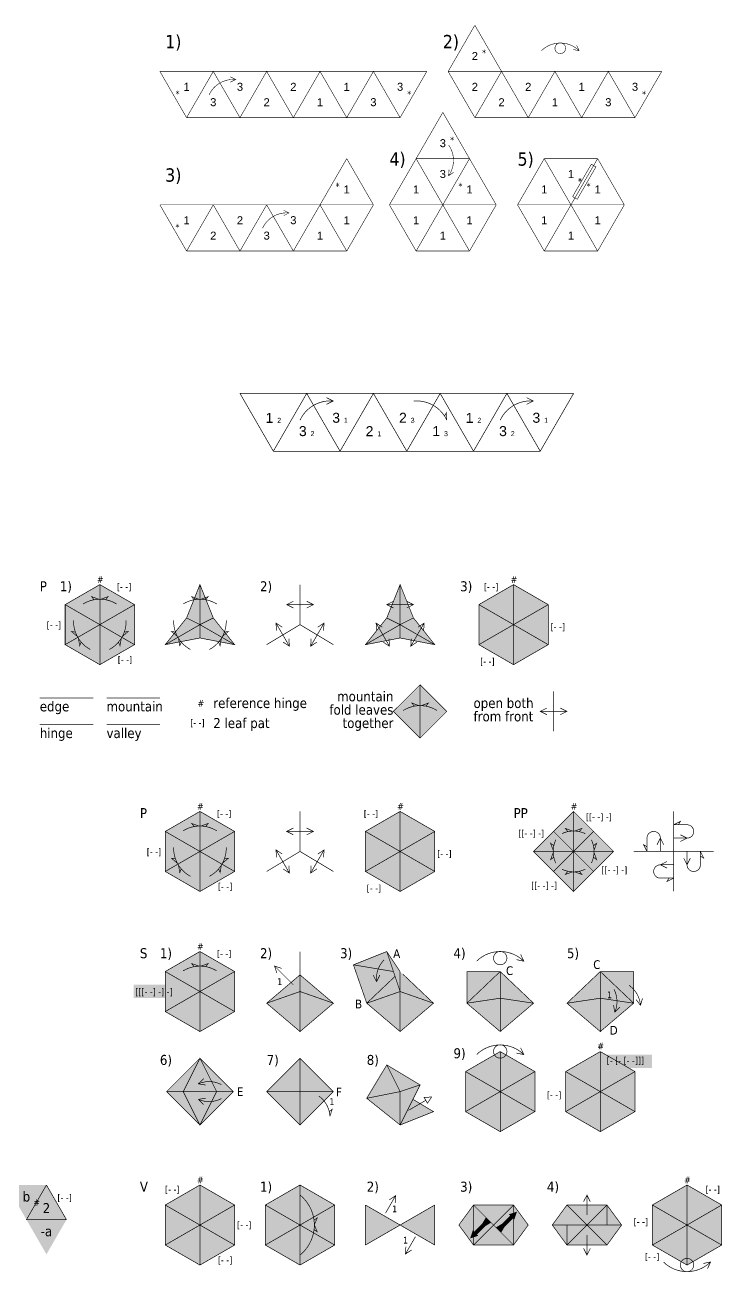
# Model space of a CAD drawing. Header units: inches. Extents: x -12.5 to 77.3, y -38.9 to 8.1.
# Drawn here: x -2.12 to 8.32, y -10.61 to 8.09 of the extents above; entities that cross this region are included whole.
import ezdxf
from ezdxf.enums import TextEntityAlignment as Align

# ---------------------------------------------------------------- set-up
doc = ezdxf.new("R2010")
doc.units = ezdxf.units.IN
doc.header["$LTSCALE"] = 0.2
doc.header["$MEASUREMENT"] = 0
for name, pattern in [('crease . . . . .', [0.4, 0.2, -0.2]), ('mountain __ . . __ . .', [1.25, 0.5, -0.25, 0, -0.25, 0, -0.25]), ('valley __ __ __', [0.75, 0.5, -0.25])]:
    doc.linetypes.add(name, pattern=pattern)
for name, color, linetype in [('arrow-back', 250, 'Continuous'), ('edge', 7, 'Continuous'), ('face-1', 151, 'Continuous'), ('face-2', 91, 'Continuous'), ('face-3', 11, 'Continuous'), ('face-4', 191, 'Continuous'), ('face-5', 51, 'Continuous'), ('hinge', 250, 'crease . . . . .'), ('mountain', 12, 'mountain __ . . __ . .'), ('numbers', 7, 'Continuous'), ('valley', 143, 'valley __ __ __'), ('z-labels', 94, 'Continuous'), ('z-pats', 251, 'Continuous')]:
    doc.layers.add(name, color=color, linetype=linetype)
doc.styles.add('Arial', font='ARIAL.TTF')
doc.styles.add('labels', font='')
doc.styles.get('labels').set_extended_font_data('Tahoma')

msp = doc.modelspace()

# ---------------------------------------------------------------- linework, layer by layer
for points, const_width in [([(5.617158, 7.702842, -0.410434), (6.182842, 7.702842, 0.610292)], 0.008), ([(5.9, 7.82, -1), (5.9, 7.66, -1), (5.9, 7.82, 0.414214)], 0.008), ([(0.637477, 7.042252, -0.315299), (1.034862, 7.271683, 0.290796)], 0.008), ([(4.227661, 6.28943, -0.315299), (4.227661, 5.83057, 0.290796)], 0.008), ([(1.437477, 5.042252, -0.315299), (1.834862, 5.271683, 0.290796)], 0.008), ([(2.000042, 2.165582, -0.315299), (2.496774, 2.45237, 0.290796)], 0.01), ([(5.000042, 2.165582, -0.315299), (5.496774, 2.45237, 0.290796)], 0.01), ([(7.8, -4.1, 1), (7.8, -3.9), (7.6, -3.9)], 0.01), ([(7.4, -4.1, 1), (7.2, -4.1), (7.2, -4.3)], 0.01), ([(7.8, -4.5, 1), (8, -4.5), (8, -4.3)], 0.01), ([(7.4, -4.5, 1), (7.4, -4.7), (7.6, -4.7)], 0.01), ([(4.646447, -5.94511, -0.410434), (5.353553, -5.94511, 0.610292)], 0.01), ([(5, -5.798663, -1), (5, -5.998663, -1), (5, -5.798663, 0.414214)], 0.01), ([(3.260178, -5.925284, 0.226312), (3.146762, -6.252829, -0.290796)], 0.01), ([(6.929786, -6.306641, -0.226312), (7.102156, -6.607369, 0.290796)], 0.01), ([(6.704764, -6.365659, -0.226312), (6.716838, -6.712074, 0.290796)], 0.01), ([(4.646447, -7.34511, -0.410434), (5.353553, -7.34511, 0.610292)], 0.01), ([(5, -7.198663, -1), (5, -7.398663, -1), (5, -7.198663, 0.414214)], 0.01), ([(0.821841, -7.795236, 0.226312), (0.475426, -7.783162, -0.290796)], 0.01), ([(0.821841, -8.004764, -0.226312), (0.475426, -8.016838, 0.290796)], 0.01), ([(7.446447, -10.453553, 0.410434), (8.153553, -10.453553, -0.610292)], 0.01), ([(7.8, -10.6, 1), (7.8, -10.4, 1), (7.8, -10.6, -0.414214)], 0.01)]:
    msp.add_lwpolyline(points, format="xyb", dxfattribs=dict(const_width=const_width))
for points, const_width in [([(6.14496, 7.783867), (6.14496, 7.783867), (6.182842, 7.702842), (6.095294, 7.721151)], 0.008), ([(0.954863, 7.311683), (0.954863, 7.311683), (1.034862, 7.271683), (0.954862, 7.231683)], 0.008), ([(4.302302, 5.879851), (4.302302, 5.879851), (4.227661, 5.83057), (4.23302, 5.919851)], 0.008), ([(1.754863, 5.311683), (1.754863, 5.311683), (1.834862, 5.271683), (1.754862, 5.231683)], 0.008), ([(2.396774, 2.50237), (2.396774, 2.50237), (2.496774, 2.45237), (2.396774, 2.40237)], 0.01), ([(5.396774, 2.50237), (5.396774, 2.50237), (5.496774, 2.45237), (5.396774, 2.40237)], 0.01), ([(1.9, -0.55), (1.9, -0.55), (1.8, -0.6), (1.9, -0.65)], 0.01), ([(2.1, -0.55), (2.1, -0.55), (2.2, -0.6), (2.1, -0.65)], 0.01), ([(3.4, -0.55), (3.4, -0.55), (3.3, -0.6), (3.4, -0.65)], 0.01), ([(3.6, -0.55), (3.6, -0.55), (3.7, -0.6), (3.6, -0.65)], 0.01), ([(1.8, -0.6), (2.2, -0.6)], 0.01), ([(3.3, -0.6), (3.7, -0.6)], 0.01), ([(1.646891, -0.988397), (1.646891, -0.988397), (1.640192, -0.876795), (1.733494, -0.938397)], 0.01), ([(1.840192, -1.223205), (1.640192, -0.876795)], 0.01), ([(2.359808, -0.876795), (2.159808, -1.223205)], 0.01), ([(2.353109, -0.988397), (2.353109, -0.988397), (2.359808, -0.876795), (2.266506, -0.938397)], 0.01), ([(3.146891, -0.988397), (3.146891, -0.988397), (3.140192, -0.876795), (3.233494, -0.938397)], 0.01), ([(3.340192, -1.223205), (3.140192, -0.876795)], 0.01), ([(3.859808, -0.876795), (3.659808, -1.223205)], 0.01), ([(3.853109, -0.988397), (3.853109, -0.988397), (3.859808, -0.876795), (3.766506, -0.938397)], 0.01), ([(1.746891, -1.161603), (1.746891, -1.161603), (1.840192, -1.223205), (1.833494, -1.111603)], 0.01), ([(2.253109, -1.161603), (2.253109, -1.161603), (2.159808, -1.223205), (2.166506, -1.111603)], 0.01), ([(3.246891, -1.161603), (3.246891, -1.161603), (3.340192, -1.223205), (3.333494, -1.111603)], 0.01), ([(3.753109, -1.161603), (3.753109, -1.161603), (3.659808, -1.223205), (3.666506, -1.111603)], 0.01), ([(5.8, -1.9), (5.8, -2.5)], 0.01), ([(5.7, -2.15), (5.7, -2.15), (5.6, -2.2), (5.7, -2.25)], 0.01), ([(5.6, -2.2), (6, -2.2)], 0.01), ([(5.9, -2.15), (5.9, -2.15), (6, -2.2), (5.9, -2.25)], 0.01), ([(7.67, -3.9), (7.7, -3.85), (7.6, -3.9)], 0.01), ([(1.9, -3.95), (1.9, -3.95), (1.8, -4), (1.9, -4.05)], 0.01), ([(1.8, -4), (2.2, -4)], 0.01), ([(2.1, -3.95), (2.1, -3.95), (2.2, -4), (2.1, -4.05)], 0.01), ([(7.35, -4.2), (7.35, -4.2), (7.4, -4.1), (7.45, -4.2)], 0.01), ([(7.4, -4.3), (7.4, -4.1)], 0.01), ([(7.6, -4.1), (7.8, -4.1)], 0.01), ([(7.7, -4.05), (7.7, -4.05), (7.8, -4.1), (7.7, -4.15)], 0.01), ([(1.646891, -4.388397), (1.646891, -4.388397), (1.640192, -4.276795), (1.733494, -4.338397)], 0.01), ([(1.840192, -4.623205), (1.640192, -4.276795)], 0.01), ([(2.359808, -4.276795), (2.159808, -4.623205)], 0.01), ([(2.353109, -4.388397), (2.353109, -4.388397), (2.359808, -4.276795), (2.266506, -4.338397)], 0.01), ([(7.2, -4.23), (7.15, -4.2), (7.2, -4.3)], 0.01), ([(7.8, -4.3), (7.8, -4.5)], 0.01), ([(8, -4.37), (8.05, -4.4), (8, -4.3)], 0.01), ([(7.5, -4.55), (7.5, -4.55), (7.4, -4.5), (7.5, -4.45)], 0.01), ([(7.85, -4.4), (7.85, -4.4), (7.8, -4.5), (7.75, -4.4)], 0.01), ([(1.746891, -4.561603), (1.746891, -4.561603), (1.840192, -4.623205), (1.833494, -4.511603)], 0.01), ([(2.253109, -4.561603), (2.253109, -4.561603), (2.159808, -4.623205), (2.166506, -4.511603)], 0.01), ([(7.6, -4.5), (7.4, -4.5)], 0.01), ([(7.53, -4.7), (7.5, -4.75), (7.6, -4.7)], 0.01), ([(5.3062, -5.843829), (5.3062, -5.843829), (5.353553, -5.94511), (5.244117, -5.922224)], 0.01), ([(1.652513, -6.123223), (1.652513, -6.123223), (1.617157, -6.017157), (1.723223, -6.052513)], 0.01), ([(1.9, -6.3), (1.617157, -6.017157)], 0.01), ([(3.096538, -6.152941), (3.146762, -6.252829)], 0.01), ([(3.196538, -6.152717), (3.146762, -6.252829)], 0.01), ([(4.5, -6.575), (4.5, -6.1), (5, -6.1)], 0.01), ([(7, -6.575), (7, -6.1), (6.5, -6.1)], 0.01), ([(7.034625, -6.518264), (7.102156, -6.607369)], 0.01), ([(7.132921, -6.499881), (7.102156, -6.607369)], 0.01), ([(6.698705, -6.60175), (6.716838, -6.712074)], 0.01), ([(6.794217, -6.631373), (6.716838, -6.712074)], 0.01), ([(5.3062, -7.243829), (5.3062, -7.243829), (5.353553, -7.34511), (5.244117, -7.322224)], 0.01), ([(0.556127, -7.705783), (0.475426, -7.783162)], 0.01), ([(0.58575, -7.801295), (0.475426, -7.783162)], 0.01), ([(0.75, -7.9), (0.25, -7.9)], 0.01), ([(0.58575, -7.998705), (0.475426, -8.016838)], 0.01), ([(0.556127, -8.094217), (0.475426, -8.016838)], 0.01), ([(3.5, -7.9), (3.5, -8.4)], 0.01), ([(3.5, -8.4), (4, -8.2), (3.692308, -8.015385)], 0.01), ([(3.625181, -8.180947), (3.884989, -8.030947)], 0.01), ([(3.28223, -9.720479), (3.43223, -9.460672)], 0.01), ([(3.338928, -9.522274), (3.338928, -9.522274), (3.43223, -9.460672), (3.425531, -9.572274)], 0.01), ([(6.25, -9.55), (6.25, -9.55), (6.3, -9.45), (6.35, -9.55)], 0.01), ([(6.3, -9.75), (6.3, -9.45)], 0.01), ([(3.729962, -10.074729), (3.579962, -10.334537)], 0.01), ([(6.3, -10.05), (6.3, -10.35)], 0.01), ([(3.673264, -10.272934), (3.673264, -10.272934), (3.579962, -10.334537), (3.586661, -10.222934)], 0.01), ([(6.25, -10.25), (6.25, -10.25), (6.3, -10.35), (6.35, -10.25)], 0.01), ([(8.1062, -10.554834), (8.1062, -10.554834), (8.153553, -10.453553), (8.044117, -10.476439)], 0.01)]:
    msp.add_lwpolyline(points, dxfattribs=dict(const_width=const_width))
at = {"const_width": 0.01}
for points in [[(6.1, -4.9), (6.7, -4.3), (6.1, -3.7), (5.5, -4.3)], [(0, -7.9), (0.5, -7.4), (1, -7.9), (0.5, -8.4)], [(1.5, -7.9), (2, -7.4), (2.5, -7.9), (2, -8.4)], [(3, -8), (3.3, -7.5), (3.8, -7.8), (3.5, -8.4)], [(3.859989, -7.987646), (3.859989, -7.987646), (3.971591, -7.980947), (3.909989, -8.074248)], [(5.155312, -9.759332), (5.137635, -9.741655), (5.243701, -9.706299), (5.208345, -9.812365), (5.190668, -9.794688), (5.063388, -9.921967), (5.010355, -10.010355), (4.939645, -9.939645), (5.028033, -9.886612)], [(4.609332, -10.005312), (4.591655, -9.987635), (4.556299, -10.093701), (4.662365, -10.058345), (4.644688, -10.040668), (4.771967, -9.913388), (4.860355, -9.860355), (4.789645, -9.789645), (4.736612, -9.878033)]]:
    msp.add_lwpolyline(points, close=True, dxfattribs=at)
at = {"color": 254}
for points in [[(0.208242, -6.296042), (0.208242, -6.496042), (-0.491758, -6.296042), (-0.491758, -6.496042)], [(7.277253, -7.345179), (7.277253, -7.545179), (6.577253, -7.345179), (6.577253, -7.545179)], [(5.137635, -9.741655), (5.243701, -9.706299), (5.208345, -9.812365)], [(4.609332, -10.005312), (4.644688, -10.040668), (4.736612, -9.878033), (4.771967, -9.913388)], [(4.771967, -9.913388), (4.736612, -9.878033), (4.860355, -9.860355), (4.789645, -9.789645)], [(5.063388, -9.921967), (5.028033, -9.886612), (5.010355, -10.010355), (4.939645, -9.939645)], [(5.155312, -9.759332), (5.190668, -9.794688), (5.028033, -9.886612), (5.063388, -9.921967)], [(4.591655, -9.987635), (4.556299, -10.093701), (4.662365, -10.058345)]]:
    msp.add_solid(points, dxfattribs=at)
at = {"layer": 'arrow-back', "const_width": 0.01}
for points in [[(3.703226, 2.45237, -0.315299), (4.199958, 2.165582, 0.290796)], [(-1.252206, -0.590698, -0.285476), (-0.747794, -0.590698, 0.290796)], [(0.247794, -0.590698, -0.285476), (0.752206, -0.590698, 0.290796)], [(-1.14176, -1.273068, -0.285476), (-1.393966, -0.836234, 0.290796)], [(-0.606034, -0.836234, -0.285476), (-0.85824, -1.273068, 0.290796)], [(0.35824, -1.273068, -0.285476), (0.106034, -0.836234, 0.290796)], [(0.893966, -0.836234, -0.285476), (0.64176, -1.273068, 0.290796)], [(3.547794, -2.186195, -0.285476), (4.052206, -2.186195, 0.290796)], [(0.247794, -3.990698, -0.285476), (0.752206, -3.990698, 0.290796)], [(5.925426, -4.033162, -0.226312), (6.274574, -4.033162, 0.290796)], [(0.35824, -4.673068, -0.285476), (0.106034, -4.236234, 0.290796)], [(0.893966, -4.236234, -0.285476), (0.64176, -4.673068, 0.290796)], [(5.833162, -4.474574, -0.226312), (5.833162, -4.125426, 0.290796)], [(6.366838, -4.125426, -0.226312), (6.366838, -4.474574, 0.290796)], [(6.274574, -4.566838, -0.226312), (5.925426, -4.566838, 0.290796)], [(0.247794, -6.090698, -0.285476), (0.752206, -6.090698, 0.290796)], [(2.28269, -7.966531, -0.226312), (2.448411, -8.270974, 0.290796)], [(2, -9.45, -0.476671), (2, -10.35, 0.290796)]]:
    msp.add_lwpolyline(points, format="xyb", dxfattribs=at)
for points in [[(4.164608, 2.226), (4.192614, 2.277144), (4.199958, 2.165582)], [(-1.087632, -0.526554), (-1.123053, -0.480236), (-1.018074, -0.518699)], [(-0.912368, -0.526554), (-0.876947, -0.480236), (-0.981926, -0.518699)], [(0.412368, -0.526554), (0.376947, -0.480236), (0.481926, -0.518699)], [(0.587632, -0.526554), (0.623053, -0.480236), (0.518074, -0.518699)], [(-1.36723, -1.010831), (-1.425053, -1.003315), (-1.339253, -1.074998)], [(-1.279598, -1.162615), (-1.301999, -1.216449), (-1.321179, -1.106303)], [(-0.720402, -1.162615), (-0.698001, -1.216449), (-0.678821, -1.106303)], [(-0.63277, -1.010831), (-0.574947, -1.003315), (-0.660747, -1.074998)], [(0.13277, -1.010831), (0.074947, -1.003315), (0.160747, -1.074998)], [(0.220402, -1.162615), (0.198001, -1.216449), (0.178821, -1.106303)], [(0.779598, -1.162615), (0.801999, -1.216449), (0.821179, -1.106303)], [(0.86723, -1.010831), (0.925053, -1.003315), (0.839253, -1.074998)], [(3.712368, -2.122051), (3.676947, -2.075733), (3.781926, -2.114196)], [(3.887632, -2.122051), (3.923053, -2.075733), (3.818074, -2.114196)], [(0.412368, -3.926554), (0.376947, -3.880236), (0.481926, -3.918699)], [(0.587632, -3.926554), (0.623053, -3.880236), (0.518074, -3.918699)], [(6.012368, -4.001509), (5.976947, -3.955191), (6.081926, -3.993654)], [(6.187632, -4.001509), (6.223053, -3.955191), (6.118074, -3.993654)], [(5.801509, -4.212368), (5.755191, -4.176947), (5.793654, -4.281926)], [(6.398491, -4.212368), (6.444809, -4.176947), (6.406346, -4.281926)], [(0.13277, -4.410831), (0.074947, -4.403315), (0.160747, -4.474998)], [(0.86723, -4.410831), (0.925053, -4.403315), (0.839253, -4.474998)], [(5.801509, -4.387632), (5.755191, -4.423053), (5.793654, -4.318074)], [(6.398491, -4.387632), (6.444809, -4.423053), (6.406346, -4.318074)], [(0.220402, -4.562615), (0.198001, -4.616449), (0.178821, -4.506303)], [(0.779598, -4.562615), (0.801999, -4.616449), (0.821179, -4.506303)], [(6.012368, -4.598491), (5.976947, -4.644809), (6.081926, -4.606346)], [(6.187632, -4.598491), (6.223053, -4.644809), (6.118074, -4.606346)], [(0.412368, -6.026554), (0.376947, -5.980236), (0.481926, -6.018699)], [(0.587632, -6.026554), (0.623053, -5.980236), (0.518074, -6.018699)], [(2.437058, -8.2019), (2.48153, -8.164188), (2.448411, -8.270974)], [(2.209519, -9.827769), (2.257259, -9.79429), (2.214497, -9.897592)], [(2.209519, -9.967415), (2.257259, -10.000894), (2.214497, -9.897592)]]:
    msp.add_lwpolyline(points, dxfattribs=at)
at = {"layer": 'edge'}
for points, const_width in [([(4.62, 8.08564), (4.22, 7.39282)], 0.008), ([(5.02, 7.39282), (4.62, 8.08564)], 0.008), ([(0.3, 6.7), (-0.1, 7.39282)], 0.008), ([(0.7, 7.39282), (-0.1, 7.39282)], 0.008), ([(1.5, 7.39282), (0.7, 7.39282)], 0.008), ([(2.3, 7.39282), (1.5, 7.39282)], 0.008), ([(3.1, 7.39282), (2.3, 7.39282)], 0.008), ([(3.9, 7.39282), (3.1, 7.39282)], 0.008), ([(3.9, 7.39282), (3.5, 6.7)], 0.008), ([(4.62, 6.7), (4.22, 7.39282)], 0.008), ([(5.02, 7.39282), (4.62, 6.7)], 0.008), ([(5.82, 7.39282), (5.02, 7.39282)], 0.008), ([(6.62, 7.39282), (5.82, 7.39282)], 0.008), ([(7.42, 7.39282), (6.62, 7.39282)], 0.008), ([(7.42, 7.39282), (7.02, 6.7)], 0.008), ([(4.14, 6.77846), (3.74, 6.08564)], 0.008), ([(4.54, 6.08564), (4.14, 6.77846)], 0.008), ([(0.3, 6.7), (1.1, 6.7)], 0.008), ([(1.1, 6.7), (1.9, 6.7)], 0.008), ([(1.9, 6.7), (2.7, 6.7)], 0.008), ([(2.7, 6.7), (3.5, 6.7)], 0.008), ([(4.62, 6.7), (5.42, 6.7)], 0.008), ([(5.42, 6.7), (6.22, 6.7)], 0.008), ([(6.22, 6.7), (7.02, 6.7)], 0.008), ([(2.7, 6.08564), (2.3, 5.39282)], 0.008), ([(3.1, 5.39282), (2.7, 6.08564)], 0.008), ([(3.74, 6.08564), (3.34, 5.39282)], 0.008), ([(4.54, 6.08564), (4.14, 5.39282)], 0.008), ([(4.94, 5.39282), (4.54, 6.08564)], 0.008), ([(5.66, 6.08564), (5.26, 5.39282)], 0.008), ([(6.46, 6.08564), (5.66, 6.08564)], 0.008), ([(6.86, 5.39282), (6.46, 6.08564)], 0.008), ([(0.3, 4.7), (-0.1, 5.39282)], 0.008), ([(0.7, 5.39282), (-0.1, 5.39282)], 0.008), ([(1.5, 5.39282), (0.7, 5.39282)], 0.008), ([(2.3, 5.39282), (1.5, 5.39282)], 0.008), ([(3.1, 5.39282), (2.7, 4.7)], 0.008), ([(3.74, 4.7), (3.34, 5.39282)], 0.008), ([(4.94, 5.39282), (4.54, 4.7)], 0.008), ([(5.66, 4.7), (5.26, 5.39282)], 0.008), ([(6.86, 5.39282), (6.46, 4.7)], 0.008), ([(0.3, 4.7), (1.1, 4.7)], 0.008), ([(1.1, 4.7), (1.9, 4.7)], 0.008), ([(1.9, 4.7), (2.7, 4.7)], 0.008), ([(3.74, 4.7), (4.54, 4.7)], 0.008), ([(5.66, 4.7), (6.46, 4.7)], 0.008), ([(2.1, 2.566025), (1.1, 2.566025)], 0.01), ([(3.1, 2.566025), (2.1, 2.566025)], 0.01), ([(4.1, 2.566025), (3.1, 2.566025)], 0.01), ([(5.1, 2.566025), (4.1, 2.566025)], 0.01), ([(6.1, 2.566025), (5.1, 2.566025)], 0.01), ([(1.6, 1.7), (2.6, 1.7)], 0.01), ([(2.6, 1.7), (3.6, 1.7)], 0.01), ([(3.6, 1.7), (4.6, 1.7)], 0.01), ([(4.6, 1.7), (5.6, 1.7)], 0.01), ([(2, -0.3), (2, -0.9)], 0.01), ([(2, -0.9), (1.5, -1.2)], 0.01), ([(2, -0.9), (2.5, -1.2)], 0.01), ([(-1.9, -2), (-1.1, -2)], 0.01), ([(2, -3.7), (2, -4.3)], 0.01), ([(7.6, -3.7), (7.6, -4.3)], 0.01), ([(2, -4.3), (1.5, -4.6)], 0.01), ([(2, -4.3), (2.5, -4.6)], 0.01), ([(7, -4.3), (7.6, -4.3)], 0.01), ([(7.6, -4.3), (7.6, -4.9)], 0.01), ([(8.2, -4.3), (7.6, -4.3)], 0.01), ([(3.3, -5.8), (2.8, -6)], 0.01), ([(3.5, -6.1), (3.3, -5.8)], 0.01), ([(3.3, -5.8), (3.5, -6.4)], 0.01), ([(3, -6.575), (2.8, -6)], 0.01), ([(3, -6.575), (3.5, -7), (4, -6.575), (3.543165, -6.141007)], 0.01), ([(4.5, -6.575), (5, -7), (5.5, -6.575), (5, -6.1)], 0.01), ([(7, -6.575), (6.5, -7), (6, -6.575), (6.5, -6.1)], 0.01), ([(6.5, -6.5), (6.5, -6.1)], 0.01), ([(1.5, -6.575), (2, -6.4)], 0.01), ([(-1.5, -9.819615), (-1.8, -9.3)], 0.01), ([(2.980385, -10.2), (2.980385, -9.6)], 0.01), ([(4.019615, -9.6), (4.019615, -10.2)], 0.01), ([(5.780385, -9.9), (6.3, -9.9), (6.819615, -9.9)], 0.01)]:
    msp.add_lwpolyline(points, dxfattribs=dict(at, const_width=const_width))
for points, const_width in [([(6.085359, 5.516743), (6.365359, 6.001717), (6.434641, 5.961717), (6.154641, 5.476743)], 0.008), ([(-1, -1.5), (-0.480385, -1.2), (-0.480385, -0.6), (-1, -0.3), (-1.519615, -0.6), (-1.519615, -1.2)], 0.01), ([(0.5, -1.1), (1.019615, -1.2), (0.7, -0.8), (0.5, -0.3), (0.3, -0.8), (-0.019615, -1.2)], 0.01), ([(4.019615, -1.2), (3.7, -0.8), (3.5, -0.3), (3.3, -0.8), (2.980385, -1.2), (3.5, -1.1)], 0.01), ([(5.719615, -1.2), (5.719615, -0.6), (5.2, -0.3), (4.680385, -0.6), (4.680385, -1.2), (5.2, -1.5)], 0.01), ([(3.8, -1.8), (3.4, -2.2), (3.8, -2.6), (4.2, -2.2)], 0.01), ([(0.5, -4.9), (1.019615, -4.6), (1.019615, -4), (0.5, -3.7), (-0.019615, -4), (-0.019615, -4.6)], 0.01), ([(4.019615, -4.6), (4.019615, -4), (3.5, -3.7), (2.980385, -4), (2.980385, -4.6), (3.5, -4.9)], 0.01), ([(0.5, -7), (1.019615, -6.7), (1.019615, -6.1), (0.5, -5.8), (-0.019615, -6.1), (-0.019615, -6.7)], 0.01), ([(2, -7), (1.5, -6.575), (2, -6.15), (2.5, -6.575)], 0.01), ([(5, -8.5), (5.519615, -8.2), (5.519615, -7.6), (5, -7.3), (4.480385, -7.6), (4.480385, -8.2)], 0.01), ([(6.5, -8.5), (7.019615, -8.2), (7.019615, -7.6), (6.5, -7.3), (5.980385, -7.6), (5.980385, -8.2)], 0.01), ([(0.5, -10.5), (1.019615, -10.2), (1.019615, -9.6), (0.5, -9.3), (-0.019615, -9.6), (-0.019615, -10.2)], 0.01), ([(2, -10.5), (2.519615, -10.2), (2.519615, -9.6), (2, -9.3), (1.480385, -9.6), (1.480385, -10.2)], 0.01), ([(7.8, -10.5), (8.319615, -10.2), (8.319615, -9.6), (7.8, -9.3), (7.280385, -9.6), (7.280385, -10.2)], 0.01), ([(4.380385, -9.9), (4.6, -9.6), (5.2, -9.6), (5.419615, -9.9), (5.2, -10.2), (4.6, -10.2)], 0.01), ([(5.780385, -9.9), (6, -9.6), (6.6, -9.6), (6.819615, -9.9), (6.6, -10.2), (6, -10.2)], 0.01)]:
    msp.add_lwpolyline(points, close=True, dxfattribs=dict(at, const_width=const_width))
at = {"layer": 'face-1'}
for points in [[(-1.519615, -0.6), (-1, -0.9), (-1, -0.3)], [(-1, -0.3), (-1, -0.9), (-0.480385, -0.6)], [(0.3, -0.8), (0.5, -0.9), (0.5, -0.3)], [(0.5, -0.3), (0.5, -0.9), (0.7, -0.8)], [(-1.519615, -1.2), (-1, -0.9), (-1.519615, -0.6)], [(-0.480385, -0.6), (-1, -0.9), (-0.480385, -1.2)], [(-1, -1.5), (-1, -0.9), (-1.519615, -1.2)], [(-0.480385, -1.2), (-1, -0.9), (-1, -1.5)], [(-0.019615, -1.2), (0.5, -0.9), (0.3, -0.8)], [(0.5, -1.1), (0.5, -0.9), (-0.019615, -1.2)], [(0.7, -0.8), (0.5, -0.9), (1.019615, -1.2)], [(1.019615, -1.2), (0.5, -0.9), (0.5, -1.1)], [(3.8, -1.8), (3.4, -2.2), (3.8, -2.6)], [(3.8, -1.8), (3.8, -2.6), (4.2, -2.2)], [(-0.019615, -4), (0.5, -4.3), (0.5, -3.7)], [(0.5, -3.7), (0.5, -4.3), (1.019615, -4)], [(5.8, -4), (6.1, -4.3), (6.1, -3.7)], [(6.4, -4), (6.1, -4.3), (6.1, -3.7)], [(-0.019615, -4.6), (0.5, -4.3), (-0.019615, -4)], [(1.019615, -4), (0.5, -4.3), (1.019615, -4.6)], [(5.8, -4), (6.1, -4.3), (5.5, -4.3)], [(6.4, -4), (6.1, -4.3), (6.7, -4.3)], [(0.5, -4.9), (0.5, -4.3), (-0.019615, -4.6)], [(1.019615, -4.6), (0.5, -4.3), (0.5, -4.9)], [(5.8, -4.6), (6.1, -4.3), (5.5, -4.3)], [(5.8, -4.6), (6.1, -4.3), (6.1, -4.9)], [(6.4, -4.6), (6.1, -4.3), (6.1, -4.9)], [(6.4, -4.6), (6.1, -4.3), (6.7, -4.3)], [(-0.019615, -6.1), (0.5, -6.4), (0.5, -5.8)], [(0.5, -5.8), (0.5, -6.4), (1.019615, -6.1)], [(3.3, -5.8), (3.5, -6.4), (3.5, -6.1)], [(-0.019615, -6.7), (0.5, -6.4), (-0.019615, -6.1)], [(1.019615, -6.1), (0.5, -6.4), (1.019615, -6.7)], [(1.5, -6.575), (2, -6.4), (2, -6.15)], [(2, -6.15), (2, -6.4), (2.5, -6.575)], [(3.5, -6.1), (3.5, -6.4), (4, -6.575)], [(4.5, -6.575), (5, -6.5), (5, -6.1)], [(5, -6.1), (4.5, -6.1), (4.5, -6.575)], [(5, -6.1), (5, -6.5), (5.5, -6.575)], [(7, -6.575), (6.5, -6.1), (7, -6.1)], [(0.5, -7), (0.5, -6.4), (-0.019615, -6.7)], [(1.019615, -6.7), (0.5, -6.4), (0.5, -7)], [(2, -7), (2, -6.4), (1.5, -6.575)], [(2.5, -6.575), (2, -6.4), (2, -7)], [(3.5, -7), (3.5, -6.4), (3, -6.575)], [(4, -6.575), (3.5, -6.4), (3.5, -7)], [(5, -7), (5, -6.5), (4.5, -6.575)], [(5.5, -6.575), (5, -6.5), (5, -7)], [(2, -7.4), (2, -7.9), (2.5, -7.9)], [(4.480385, -7.6), (5, -7.9), (5, -7.3)], [(5, -7.3), (5, -7.9), (5.519615, -7.6)], [(6.5, -7.3), (6.5, -7.9), (7.019615, -7.6)], [(3.3, -7.5), (3.5, -7.9), (3.8, -7.8)], [(7.019615, -7.6), (6.5, -7.9), (7.019615, -8.2)], [(3.5, -7.9), (3.8, -7.8), (3.5, -8.4)], [(2.5, -7.9), (2, -7.9), (2, -8.4)], [(6.5, -8.5), (6.5, -7.9), (5.980385, -8.2)], [(7.019615, -8.2), (6.5, -7.9), (6.5, -8.5)], [(-2.4, -9.3), (-2.1, -9.819615), (-1.8, -9.3)], [(-1.8, -9.3), (-2.1, -9.819615), (-1.5, -9.819615)], [(-0.019615, -9.6), (0.5, -9.9), (0.5, -9.3)], [(0.5, -9.3), (0.5, -9.9), (1.019615, -9.6)], [(1.480385, -9.6), (2, -9.9), (2, -9.3)], [(2, -9.3), (2, -9.9), (2.519615, -9.6)], [(-0.019615, -10.2), (0.5, -9.9), (-0.019615, -9.6)], [(1.019615, -9.6), (0.5, -9.9), (1.019615, -10.2)], [(1.480385, -10.2), (2, -9.9), (1.480385, -9.6)], [(2.519615, -9.6), (2, -9.9), (2.519615, -10.2)], [(2.980385, -10.2), (3.5, -9.9), (2.980385, -9.6)], [(4.019615, -9.6), (3.5, -9.9), (4.019615, -10.2)], [(4.6, -9.6), (4.380385, -9.9), (4.6, -10.2)], [(5.2, -9.6), (5.419615, -9.9), (5.2, -10.2)], [(6, -9.6), (5.780385, -9.9), (6.3, -9.9)], [(6, -9.6), (6.3, -9.9), (6.6, -9.6)], [(0.5, -10.5), (0.5, -9.9), (-0.019615, -10.2)], [(1.019615, -10.2), (0.5, -9.9), (0.5, -10.5)], [(2, -10.5), (2, -9.9), (1.480385, -10.2)], [(2.519615, -10.2), (2, -9.9), (2, -10.5)]]:
    msp.add_solid(points, dxfattribs=at)
at = {"layer": 'face-2'}
for points in [[(6, -6.575), (6.5, -6.5), (6.5, -6.1)], [(6.5, -6.1), (6.5, -6.5), (7, -6.575)], [(6.5, -7), (6.5, -6.5), (6, -6.575)], [(7, -6.575), (6.5, -6.5), (6.5, -7)], [(0, -7.9), (0.25, -7.9), (0.5, -7.4)], [(1.5, -7.9), (2, -7.9), (2, -7.4)], [(3.5, -7.9), (3, -8), (3.3, -7.5)], [(4.480385, -8.2), (5, -7.9), (4.480385, -7.6)], [(5.519615, -7.6), (5, -7.9), (5.519615, -8.2)], [(0.5, -8.4), (0.25, -7.9), (0, -7.9)], [(2, -8.4), (2, -7.9), (1.5, -7.9)], [(3.5, -8.4), (3.5, -7.9), (3, -8)], [(5, -8.5), (5, -7.9), (4.480385, -8.2)], [(5.519615, -8.2), (5, -7.9), (5, -8.5)], [(-2.1, -9.819615), (-1.5, -9.819615), (-1.8, -10.33923)], [(6.3, -9.9), (6, -9.9), (6, -10.2)], [(7.8, -10.5), (7.8, -9.9), (7.280385, -10.2)], [(8.319615, -10.2), (7.8, -9.9), (7.8, -10.5)]]:
    msp.add_solid(points, dxfattribs=at)
at = {"layer": 'face-3'}
for points in [[(3.3, -0.8), (3.5, -0.9), (3.5, -0.3)], [(3.5, -0.3), (3.5, -0.9), (3.7, -0.8)], [(4.680385, -0.6), (5.2, -0.9), (5.2, -0.3)], [(5.2, -0.3), (5.2, -0.9), (5.719615, -0.6)], [(4.680385, -1.2), (5.2, -0.9), (4.680385, -0.6)], [(5.719615, -0.6), (5.2, -0.9), (5.719615, -1.2)], [(2.980385, -1.2), (3.5, -0.9), (3.3, -0.8)], [(3.5, -1.1), (3.5, -0.9), (2.980385, -1.2)], [(3.7, -0.8), (3.5, -0.9), (4.019615, -1.2)], [(4.019615, -1.2), (3.5, -0.9), (3.5, -1.1)], [(5.2, -1.5), (5.2, -0.9), (4.680385, -1.2)], [(5.719615, -1.2), (5.2, -0.9), (5.2, -1.5)], [(2.980385, -4), (3.5, -4.3), (3.5, -3.7)], [(3.5, -3.7), (3.5, -4.3), (4.019615, -4)], [(2.980385, -4.6), (3.5, -4.3), (2.980385, -4)], [(4.019615, -4), (3.5, -4.3), (4.019615, -4.6)], [(3.5, -4.9), (3.5, -4.3), (2.980385, -4.6)], [(4.019615, -4.6), (3.5, -4.3), (3.5, -4.9)], [(3.3, -5.8), (3.4, -6.1), (2.8, -6)], [(2.8, -6), (3, -6.575), (3.4, -6.1), (3.424051, -6.172152)], [(3.5, -6.4), (3.424051, -6.172152), (3, -6.575)], [(0.25, -7.9), (0.5, -7.4), (0.75, -7.9)], [(0.75, -7.9), (0.25, -7.9), (0.5, -8.4)], [(4.9, -9.9), (5.2, -9.6), (5.2, -10.2)], [(4.9, -9.9), (4.6, -10.2), (5.2, -10.2)], [(6.3, -9.9), (6, -10.2), (6.6, -10.2)], [(6.3, -9.9), (6.819615, -9.9), (6.6, -10.2)]]:
    msp.add_solid(points, dxfattribs=at)
at = {"layer": 'face-4'}
for points in [[(1, -7.9), (0.75, -7.9), (0.5, -7.4)], [(0.5, -8.4), (0.75, -7.9), (1, -7.9)], [(7.280385, -9.6), (7.8, -9.9), (7.8, -9.3)], [(7.8, -9.3), (7.8, -9.9), (8.319615, -9.6)], [(4.9, -9.9), (4.6, -9.6), (4.6, -10.2)], [(4.6, -9.6), (4.9, -9.9), (5.2, -9.6)], [(6.3, -9.9), (6.6, -9.6), (6.6, -9.9)], [(6.6, -9.9), (6.6, -9.6), (6.819615, -9.9)], [(7.280385, -10.2), (7.8, -9.9), (7.280385, -9.6)], [(8.319615, -9.6), (7.8, -9.9), (8.319615, -10.2)], [(5.780385, -9.9), (6, -9.9), (6, -10.2)]]:
    msp.add_solid(points, dxfattribs=at)
at = {"layer": 'face-5'}
for points in [[(5.980385, -7.6), (6.5, -7.9), (6.5, -7.3)], [(5.980385, -8.2), (6.5, -7.9), (5.980385, -7.6)], [(3.692308, -8.015385), (4, -8.2), (3.5, -8.4)]]:
    msp.add_solid(points, dxfattribs=at)
at = {"layer": 'hinge'}
for points, const_width in [([(0.7, 7.39282), (0.3, 6.7)], 0.008), ([(1.5, 7.39282), (1.1, 6.7)], 0.008), ([(1.9, 6.7), (1.5, 7.39282)], 0.008), ([(2.3, 7.39282), (1.9, 6.7)], 0.008), ([(2.7, 6.7), (2.3, 7.39282)], 0.008), ([(3.1, 7.39282), (2.7, 6.7)], 0.008), ([(3.5, 6.7), (3.1, 7.39282)], 0.008), ([(5.02, 7.39282), (4.22, 7.39282)], 0.008), ([(5.42, 6.7), (5.02, 7.39282)], 0.008), ([(5.82, 7.39282), (5.42, 6.7)], 0.008), ([(6.22, 6.7), (5.82, 7.39282)], 0.008), ([(6.62, 7.39282), (6.22, 6.7)], 0.008), ([(7.02, 6.7), (6.62, 7.39282)], 0.008), ([(4.14, 5.39282), (3.74, 6.08564)], 0.008), ([(6.06, 5.39282), (5.66, 6.08564)], 0.008), ([(6.46, 6.08564), (6.06, 5.39282)], 0.008), ([(0.7, 5.39282), (0.3, 4.7)], 0.008), ([(1.1, 4.7), (0.7, 5.39282)], 0.008), ([(1.5, 5.39282), (1.1, 4.7)], 0.008), ([(2.3, 5.39282), (1.9, 4.7)], 0.008), ([(2.7, 4.7), (2.3, 5.39282)], 0.008), ([(3.1, 5.39282), (2.3, 5.39282)], 0.008), ([(4.14, 5.39282), (3.34, 5.39282)], 0.008), ([(4.14, 5.39282), (3.74, 4.7)], 0.008), ([(4.54, 4.7), (4.14, 5.39282)], 0.008), ([(4.94, 5.39282), (4.14, 5.39282)], 0.008), ([(6.06, 5.39282), (5.26, 5.39282)], 0.008), ([(6.06, 5.39282), (5.66, 4.7)], 0.008), ([(6.46, 4.7), (6.06, 5.39282)], 0.008), ([(6.86, 5.39282), (6.06, 5.39282)], 0.008), ([(1.6, 1.7), (1.1, 2.566025)], 0.01), ([(2.1, 2.566025), (1.6, 1.7)], 0.01), ([(3.1, 2.566025), (2.6, 1.7)], 0.01), ([(3.6, 1.7), (3.1, 2.566025)], 0.01), ([(4.6, 1.7), (4.1, 2.566025)], 0.01), ([(5.1, 2.566025), (4.6, 1.7)], 0.01), ([(6.1, 2.566025), (5.6, 1.7)], 0.01), ([(3.5, -0.3), (3.5, -0.9)], 0.01), ([(5.2, -0.3), (5.2, -0.9)], 0.01), ([(4.680385, -0.6), (5.2, -0.9)], 0.01), ([(5.2, -0.9), (5.719615, -0.6)], 0.01), ([(2.980385, -1.2), (3.5, -0.9)], 0.01), ([(3.3, -0.8), (3.5, -0.9)], 0.01), ([(3.5, -0.9), (3.7, -0.8)], 0.01), ([(3.5, -0.9), (3.5, -1.1)], 0.01), ([(4.019615, -1.2), (3.5, -0.9)], 0.01), ([(4.680385, -1.2), (5.2, -0.9)], 0.01), ([(5.2, -0.9), (5.2, -1.5)], 0.01), ([(5.719615, -1.2), (5.2, -0.9)], 0.01), ([(-1.9, -2.4), (-1.1, -2.4)], 0.01), ([(3.5, -3.7), (3.5, -4.3)], 0.01), ([(2.980385, -4), (3.5, -4.3)], 0.01), ([(3.5, -4.3), (4.019615, -4)], 0.01), ([(2.980385, -4.6), (3.5, -4.3)], 0.01), ([(3.5, -4.3), (3.5, -4.9)], 0.01), ([(4.019615, -4.6), (3.5, -4.3)], 0.01), ([(5, -6.1), (4.5, -6.575)], 0.01), ([(6.5, -6.1), (7, -6.575)], 0.01), ([(5, -7.3), (5, -7.9)], 0.01), ([(6.5, -7.3), (6.5, -7.9)], 0.01), ([(4.480385, -7.6), (5, -7.9)], 0.01), ([(5.519615, -7.6), (5, -7.9)], 0.01), ([(5.980385, -7.6), (6.5, -7.9)], 0.01), ([(7.019615, -7.6), (6.5, -7.9)], 0.01), ([(5, -7.9), (4.480385, -8.2)], 0.01), ([(5, -7.9), (5.519615, -8.2)], 0.01), ([(5, -8.5), (5, -7.9)], 0.01), ([(6.5, -7.9), (5.980385, -8.2)], 0.01), ([(6.5, -7.9), (7.019615, -8.2)], 0.01), ([(6.5, -8.5), (6.5, -7.9)], 0.01), ([(-1.8, -9.3), (-2.1, -9.819615)], 0.01), ([(0.5, -9.3), (0.5, -9.9)], 0.01), ([(2, -9.3), (2, -9.9)], 0.01), ([(7.8, -9.3), (7.8, -9.9)], 0.01), ([(-0.019615, -9.6), (0.5, -9.9)], 0.01), ([(1.019615, -9.6), (0.5, -9.9)], 0.01), ([(1.480385, -9.6), (2, -9.9)], 0.01), ([(2.519615, -9.6), (2, -9.9)], 0.01), ([(6, -9.6), (6.6, -10.2)], 0.01), ([(7.280385, -9.6), (7.8, -9.9)], 0.01), ([(8.319615, -9.6), (7.8, -9.9)], 0.01), ([(-1.5, -9.819615), (-2.1, -9.819615)], 0.01), ([(0.5, -9.9), (-0.019615, -10.2)], 0.01), ([(0.5, -9.9), (1.019615, -10.2)], 0.01), ([(0.5, -10.5), (0.5, -9.9)], 0.01), ([(2, -9.9), (1.480385, -10.2)], 0.01), ([(2, -9.9), (2.519615, -10.2)], 0.01), ([(2, -10.5), (2, -9.9)], 0.01), ([(7.8, -9.9), (7.280385, -10.2)], 0.01), ([(7.8, -9.9), (8.319615, -10.2)], 0.01), ([(7.8, -10.5), (7.8, -9.9)], 0.01)]:
    msp.add_lwpolyline(points, dxfattribs=dict(at, const_width=const_width))
at = {"layer": 'mountain', "const_width": 0.01}
for points in [[(4.1, 2.566025), (3.6, 1.7)], [(-1, -0.3), (-1, -0.9)], [(0.5, -0.3), (0.5, -0.9)], [(-1, -0.9), (-1.519615, -1.2)], [(-1, -0.9), (-0.480385, -1.2)], [(0.5, -0.9), (-0.019615, -1.2)], [(0.5, -0.9), (1.019615, -1.2)], [(3.8, -1.8), (3.8, -2.6)], [(-0.9, -2), (-0.1, -2)], [(0.5, -3.7), (0.5, -4.3)], [(6.1, -3.7), (6.1, -4.3)], [(0.5, -4.3), (-0.019615, -4.6)], [(0.5, -4.3), (1.019615, -4.6)], [(5.5, -4.3), (6.1, -4.3)], [(6.1, -4.3), (6.1, -4.9)], [(6.7, -4.3), (6.1, -4.3)], [(0.5, -5.8), (0.5, -6.4)], [(2, -5.8), (2, -6.4)], [(5, -6.5), (5, -6.1)], [(0.5, -6.4), (-0.019615, -6.7)], [(0.5, -6.4), (1.019615, -6.7)], [(0.5, -7), (0.5, -6.4)], [(2, -7), (2, -6.4)], [(2.5, -6.575), (2, -6.4)], [(3, -6.575), (3.5, -6.4)], [(3.5, -7), (3.5, -6.4)], [(4, -6.575), (3.5, -6.4)], [(4.5, -6.575), (5, -6.5)], [(5.5, -6.575), (5, -6.5)], [(5, -7), (5, -6.5)], [(2.980385, -9.6), (3.5, -9.9)], [(4.019615, -9.6), (3.5, -9.9)], [(4.6, -9.6), (4.6, -10.2)], [(5.2, -10.2), (5.2, -9.6)], [(6.6, -9.6), (6, -10.2)], [(3.5, -9.9), (2.980385, -10.2)], [(3.5, -9.9), (4.019615, -10.2)]]:
    msp.add_lwpolyline(points, dxfattribs=at)
at = {"layer": 'valley'}
for points, const_width in [([(1.1, 6.7), (0.7, 7.39282)], 0.008), ([(4.54, 6.08564), (3.74, 6.08564)], 0.008), ([(1.9, 4.7), (1.5, 5.39282)], 0.008), ([(2.6, 1.7), (2.1, 2.566025)], 0.01), ([(5.6, 1.7), (5.1, 2.566025)], 0.01), ([(-1.519615, -0.6), (-1, -0.9)], 0.01), ([(-0.480385, -0.6), (-1, -0.9)], 0.01), ([(-1, -1.5), (-1, -0.9)], 0.01), ([(0.3, -0.8), (0.5, -0.9)], 0.01), ([(0.7, -0.8), (0.5, -0.9)], 0.01), ([(0.5, -1.1), (0.5, -0.9)], 0.01), ([(-0.9, -2.4), (-0.1, -2.4)], 0.01), ([(-0.019615, -4), (0.5, -4.3)], 0.01), ([(1.019615, -4), (0.5, -4.3)], 0.01), ([(5.8, -4), (6.1, -4.3)], 0.01), ([(6.4, -4), (6.1, -4.3)], 0.01), ([(0.5, -4.9), (0.5, -4.3)], 0.01), ([(6.1, -4.3), (5.8, -4.6)], 0.01), ([(6.4, -4.6), (6.1, -4.3)], 0.01), ([(-0.019615, -6.1), (0.5, -6.4)], 0.01), ([(1.019615, -6.1), (0.5, -6.4)], 0.01), ([(2.8, -6), (3.4, -6.1)], 0.01), ([(3.424051, -6.172152), (3, -6.575)], 0.01), ([(3.5, -6.1), (3.5, -6.4)], 0.01), ([(6, -6.575), (6.5, -6.5)], 0.01), ([(6.5, -7), (6.5, -6.5)], 0.01), ([(7, -6.575), (6.5, -6.5)], 0.01), ([(2, -7.4), (2, -8.4)], 0.01), ([(3.3, -7.5), (3.5, -7.9), (3.5, -7.9)], 0.01), ([(3, -8), (3.5, -7.9), (3.8, -7.8)], 0.01), ([(0, -7.9), (0.25, -7.9)], 0.01), ([(1, -7.9), (0.75, -7.9)], 0.01), ([(1.5, -7.9), (2.5, -7.9)], 0.01), ([(5.2, -9.6), (4.6, -10.2)], 0.01), ([(4.6, -9.6), (5.2, -10.2)], 0.01), ([(6.6, -9.9), (6.6, -9.6)], 0.01), ([(6, -9.9), (6, -10.2)], 0.01)]:
    msp.add_lwpolyline(points, dxfattribs=dict(at, const_width=const_width))
at = {"layer": 'valley', "const_width": 0.01}
msp.add_lwpolyline([(0.5, -7.4), (0.25, -7.9), (0.5, -8.4), (0.75, -7.9)], close=True, dxfattribs=at)

# ---------------------------------------------------------------- texts
at = {"style": 'labels'}
for s, height, p in [('*', 0.1, (4.729143, 7.621531)), ('*', 0.1, (0.134691, 7.006843)), ('*', 0.1, (3.606698, 7.002608)), ('*', 0.1, (7.126698, 7.002608)), ('*', 0.1, (4.249143, 6.314351)), ('*', 0.1, (6.166698, 5.695428)), ('*', 0.1, (2.534691, 5.621531)), ('*', 0.1, (4.374691, 5.621531)), ('*', 0.1, (6.294691, 5.621531)), ('*', 0.1, (0.134691, 5.006843)), ('#', 0.1, (-1.043337, -0.273639)), ('#', 0.1, (5.156663, -0.273639)), ('P', 0.15, (-1.9, -0.4)), ('edge', 0.15, (-1.9, -2.2)), ('mountain', 0.15, (-0.9, -2.2)), ('#', 0.1, (0.464256, -2.128078)), ('reference hinge', 0.15, (0.7, -2.15)), ('open both', 0.15, (4.6, -2.15)), ('from front', 0.15, (4.6, -2.35)), ('2 leaf pat', 0.15, (0.7, -2.45)), ('hinge', 0.15, (-1.9, -2.6)), ('valley', 0.15, (-0.9, -2.6)), ('P', 0.15, (-0.4, -3.8)), ('#', 0.1, (0.456663, -3.673639)), ('#', 0.1, (3.456663, -3.673639)), ('PP', 0.15, (5.2, -3.8)), ('#', 0.1, (6.056663, -3.673639)), ('S', 0.15, (-0.4, -5.9)), ('#', 0.1, (0.456663, -5.773639)), ('1', 0.1, (1.65841, -6.300931)), ('1', 0.1, (6.6, -6.5)), ('#', 0.1, (6.456099, -7.266561)), ('1', 0.1, (2.439236, -8.100226)), ('V', 0.15, (-0.4, -9.4)), ('#', 0.1, (0.456663, -9.273639)), ('#', 0.1, (7.756663, -9.273639)), ('#', 0.1, (-1.996535, -9.612516)), ('1', 0.1, (3.380899, -9.70852)), ('1', 0.1, (3.544838, -10.176918))]:
    msp.add_text(s, height=height, dxfattribs=at).set_placement(p)
for s, p in [('mountain', (3.4, -2.05)), ('fold leaves', (3.4, -2.25)), ('together', (3.4, -2.45))]:
    msp.add_text(s, height=0.15, dxfattribs=at).set_placement(p, align=Align.RIGHT)
at = {"layer": 'numbers', "style": 'labels'}
for s, p in [('b', (-2.1, -9.473205)), ('2', (-1.8, -9.64641)), ('-a', (-1.8, -9.99282))]:
    msp.add_text(s, height=0.15, dxfattribs=at).set_placement(p, align=Align.MIDDLE_CENTER)
at = {"layer": 'numbers', "attachment_point": 5, "style": 'Arial'}
for s, insert, char_height, width in [('2', (4.62, 7.62376), 0.12, 2.119512), ('1', (0.3, 7.16188), 0.12, 2.119512), ('3', (1.1, 7.16188), 0.12, 2.119512), ('2', (1.9, 7.16188), 0.12, 2.119512), ('1', (2.7, 7.16188), 0.12, 2.119512), ('3', (3.5, 7.16188), 0.12, 2.119512), ('2', (4.62, 7.16188), 0.12, 2.119512), ('2', (5.42, 7.16188), 0.12, 2.119512), ('1', (6.22, 7.16188), 0.12, 2.119512), ('3', (7.02, 7.16188), 0.12, 2.119512), ('3', (0.7, 6.93094), 0.12, 2.119512), ('2', (1.5, 6.93094), 0.12, 2.119512), ('1', (2.3, 6.93094), 0.12, 2.119512), ('3', (3.1, 6.93094), 0.12, 2.119512), ('2', (5.02, 6.93094), 0.12, 2.119512), ('1', (5.82, 6.93094), 0.12, 2.119512), ('3', (6.62, 6.93094), 0.12, 2.119512), ('3', (4.14, 6.31658), 0.12, 2.119512), ('3', (4.14, 5.8547), 0.12, 2.119512), ('1', (6.06, 5.8547), 0.12, 2.119512), ('1', (2.7, 5.62376), 0.12, 2.119512), ('1', (3.74, 5.62376), 0.12, 2.119512), ('1', (4.54, 5.62376), 0.12, 2.119512), ('1', (5.66, 5.62376), 0.12, 2.119512), ('1', (6.46, 5.62376), 0.12, 2.119512), ('1', (0.3, 5.16188), 0.12, 2.119512), ('2', (1.1, 5.16188), 0.12, 2.119512), ('3', (1.9, 5.16188), 0.12, 2.119512), ('1', (2.7, 5.16188), 0.12, 2.119512), ('1', (3.74, 5.16188), 0.12, 2.119512), ('1', (4.54, 5.16188), 0.12, 2.119512), ('1', (5.66, 5.16188), 0.12, 2.119512), ('1', (6.46, 5.16188), 0.12, 2.119512), ('2', (0.7, 4.93094), 0.12, 2.119512), ('3', (1.5, 4.93094), 0.12, 2.119512), ('1', (2.3, 4.93094), 0.12, 2.119512), ('1', (4.14, 4.93094), 0.12, 2.119512), ('1', (6.06, 4.93094), 0.12, 2.119512), ('1 \\H0.5x;2', (1.6, 2.2), 0.15, 2.64939), ('3 \\H0.5x;1', (2.6, 2.2), 0.15, 2.64939), ('2 \\H0.5x;3', (3.6, 2.2), 0.15, 2.64939), ('1 \\H0.5x;2', (4.6, 2.2), 0.15, 2.64939), ('3 \\H0.5x;1', (5.6, 2.2), 0.15, 2.64939), ('3 \\H0.5x;2', (2.1, 2), 0.15, 2.64939), ('2 \\H0.5x;1', (3.1, 2), 0.15, 2.64939), ('1 \\H0.5x;3', (4.1, 2), 0.15, 2.64939), ('3 \\H0.5x;2', (5.1, 2), 0.15, 2.64939)]:
    msp.add_mtext(s, dxfattribs=dict(at, insert=insert, char_height=char_height, width=width))
at = {"layer": 'z-labels', "style": 'labels'}
for s, height, p in [('1)', 0.2, (-0.02, 7.74)), ('2)', 0.2, (4.14, 7.74)), ('4)', 0.2, (3.34, 5.98)), ('5)', 0.2, (5.26, 5.98)), ('3)', 0.2, (-0.02, 5.74)), ('1)', 0.15, (-1.6, -0.4)), ('2)', 0.15, (1.4, -0.4)), ('3)', 0.15, (4.4, -0.4)), ('1)', 0.15, (-0.1, -5.9)), ('2)', 0.15, (1.4, -5.9)), ('3)', 0.15, (2.6, -5.9)), ('A', 0.13, (3.396528, -5.896263)), ('4)', 0.15, (4.3, -5.9)), ('5)', 0.15, (6, -5.9)), ('C', 0.13, (6.394147, -6.061386)), ('C', 0.13, (5.087342, -6.151794)), ('B', 0.13, (2.824948, -6.652019)), ('D', 0.13, (6.641831, -7.045774)), ('9)', 0.15, (4.3, -7.4)), ('6)', 0.15, (-0.1, -7.5)), ('7)', 0.15, (1.5, -7.5)), ('8)', 0.15, (3, -7.5)), ('E', 0.13, (1.053051, -7.966652)), ('F', 0.13, (2.539159, -7.973003)), ('1)', 0.15, (1.4, -9.4)), ('2)', 0.15, (3, -9.4)), ('3)', 0.15, (4.4, -9.4)), ('4)', 0.15, (5.7, -9.4))]:
    msp.add_text(s, height=height, dxfattribs=at).set_placement(p)
at = {"layer": 'z-pats', "style": 'labels'}
for s, p in [('[- -]', (-0.744207, -0.381135)), ('[- -]', (4.755793, -0.381135)), ('[- -]', (-1.796023, -0.954853)), ('[- -]', (5.755793, -0.981135)), ('[- -]', (-0.730547, -1.473931)), ('[- -]', (4.7, -1.5)), ('[- -]', (0.354266, -2.419492)), ('[- -]', (0.755793, -3.781135)), ('[- -]', (2.955793, -3.781135)), ('[[- -] -]', (6.284682, -3.832311)), ('[[- -] -]', (5.270858, -4.076302)), ('[- -]', (-0.296023, -4.354853)), ('[- -]', (4.055793, -4.381135)), ('[[- -] -]', (6.516053, -4.627385)), ('[- -]', (0.769453, -4.873931)), ('[- -]', (3, -4.9)), ('[[- -] -]', (5.464368, -4.858755)), ('[- -]', (0.755793, -5.881135)), ('[[[- -] -] -]', (-0.46908, -6.452466)), ('[- [- [- -]]]', (6.596614, -7.482431)), ('[- -]', (5.7, -8)), ('[- -]', (-0.022824, -9.415285)), ('[- -]', (8.077176, -9.415285)), ('[- -]', (-1.634789, -9.537242)), ('[- -]', (1.056312, -9.94852)), ('[- -]', (7, -9.9)), ('[- -]', (0.769453, -10.473931)), ('[- -]', (7.168574, -10.422292))]:
    msp.add_text(s, height=0.1, dxfattribs=at).set_placement(p)

doc.saveas('drawing.dxf')
